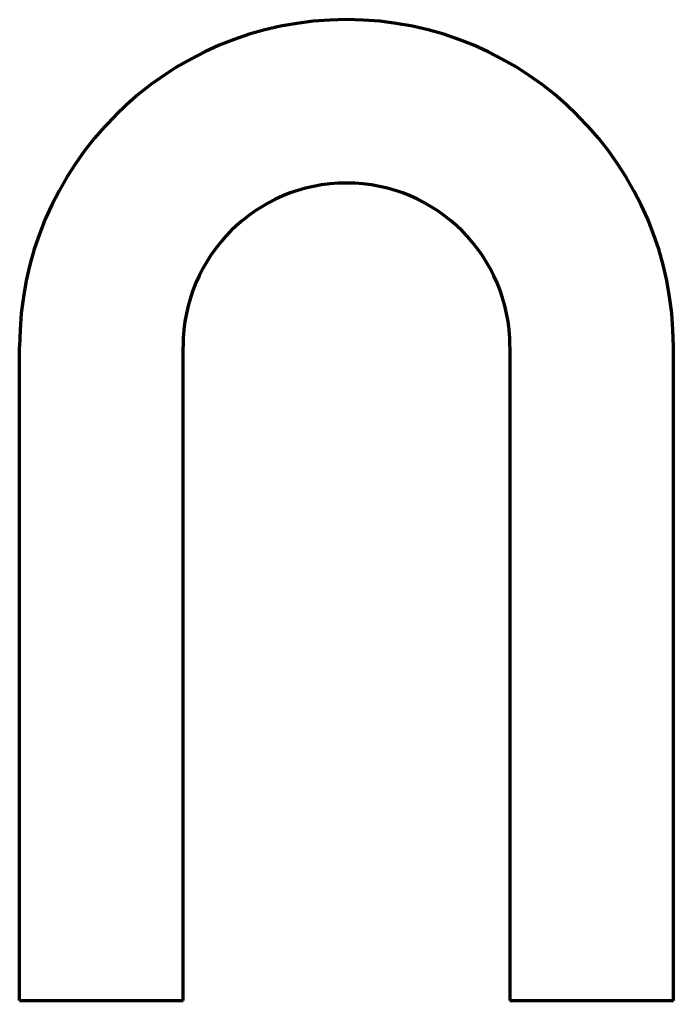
# Model space of a CAD drawing. Header units: inches. Extents: x 0 to 2, y 0 to 3.
import ezdxf

# ---------------------------------------------------------------- set-up
doc = ezdxf.new("R2010")
doc.units = ezdxf.units.IN
doc.header["$MEASUREMENT"] = 0
doc.layers.add('Dimension', color=250, linetype='Continuous', lineweight=158)

msp = doc.modelspace()

# ---------------------------------------------------------------- linework, layer by layer
at = {"layer": 'Dimension'}
for p, q in [((0, 0), (0, 2)), ((0.5, 0), (0.5, 2)), ((1.5, 2), (1.5, 0)), ((2, 0), (2, 2)), ((0, 0), (0.5, 0)), ((1.5, 0), (2, 0))]:
    msp.add_line(p, q, dxfattribs=at)
for radius in [1, 0.5]:
    msp.add_arc((1, 2), radius, 0, 180, dxfattribs=at)

doc.saveas('drawing.dxf')
